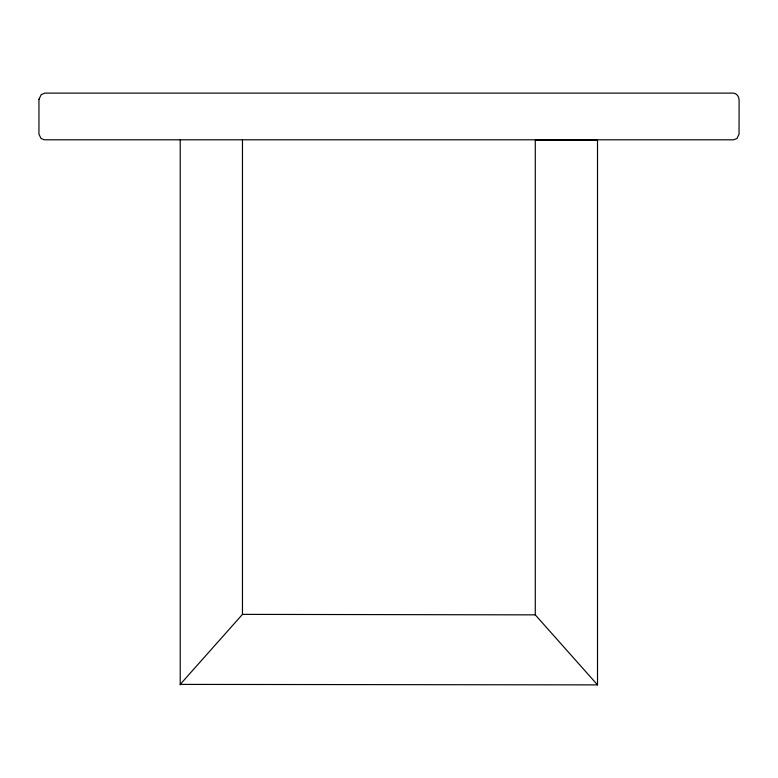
<?xml version="1.0" encoding="UTF-8"?>
<svg xmlns="http://www.w3.org/2000/svg" width="778" height="778" viewBox="0 0 778 778"><rect width="100%" height="100%" fill="white"/><g stroke="black" fill="none" stroke-linecap="round" stroke-linejoin="round"><path stroke-width="1.17" d="M242.464 139.797L242.464 614.377L180.224 684.397L597.514 684.883L597.514 140.283L535.274 140.283L535.274 614.863L597.514 684.883M242.464 614.377L535.274 614.863M180.224 139.797L180.224 684.883M38.949 99.331L38.949 134.176L41.01 138.465L44.288 139.797L733.712 139.797L736.99 138.465L739.051 134.176L739.1 100.255C739.188 96.9 736.776 93.146 733.148 93.117L44.852 93.117L41.224 94.595L38.949 99.331"/></g></svg>
